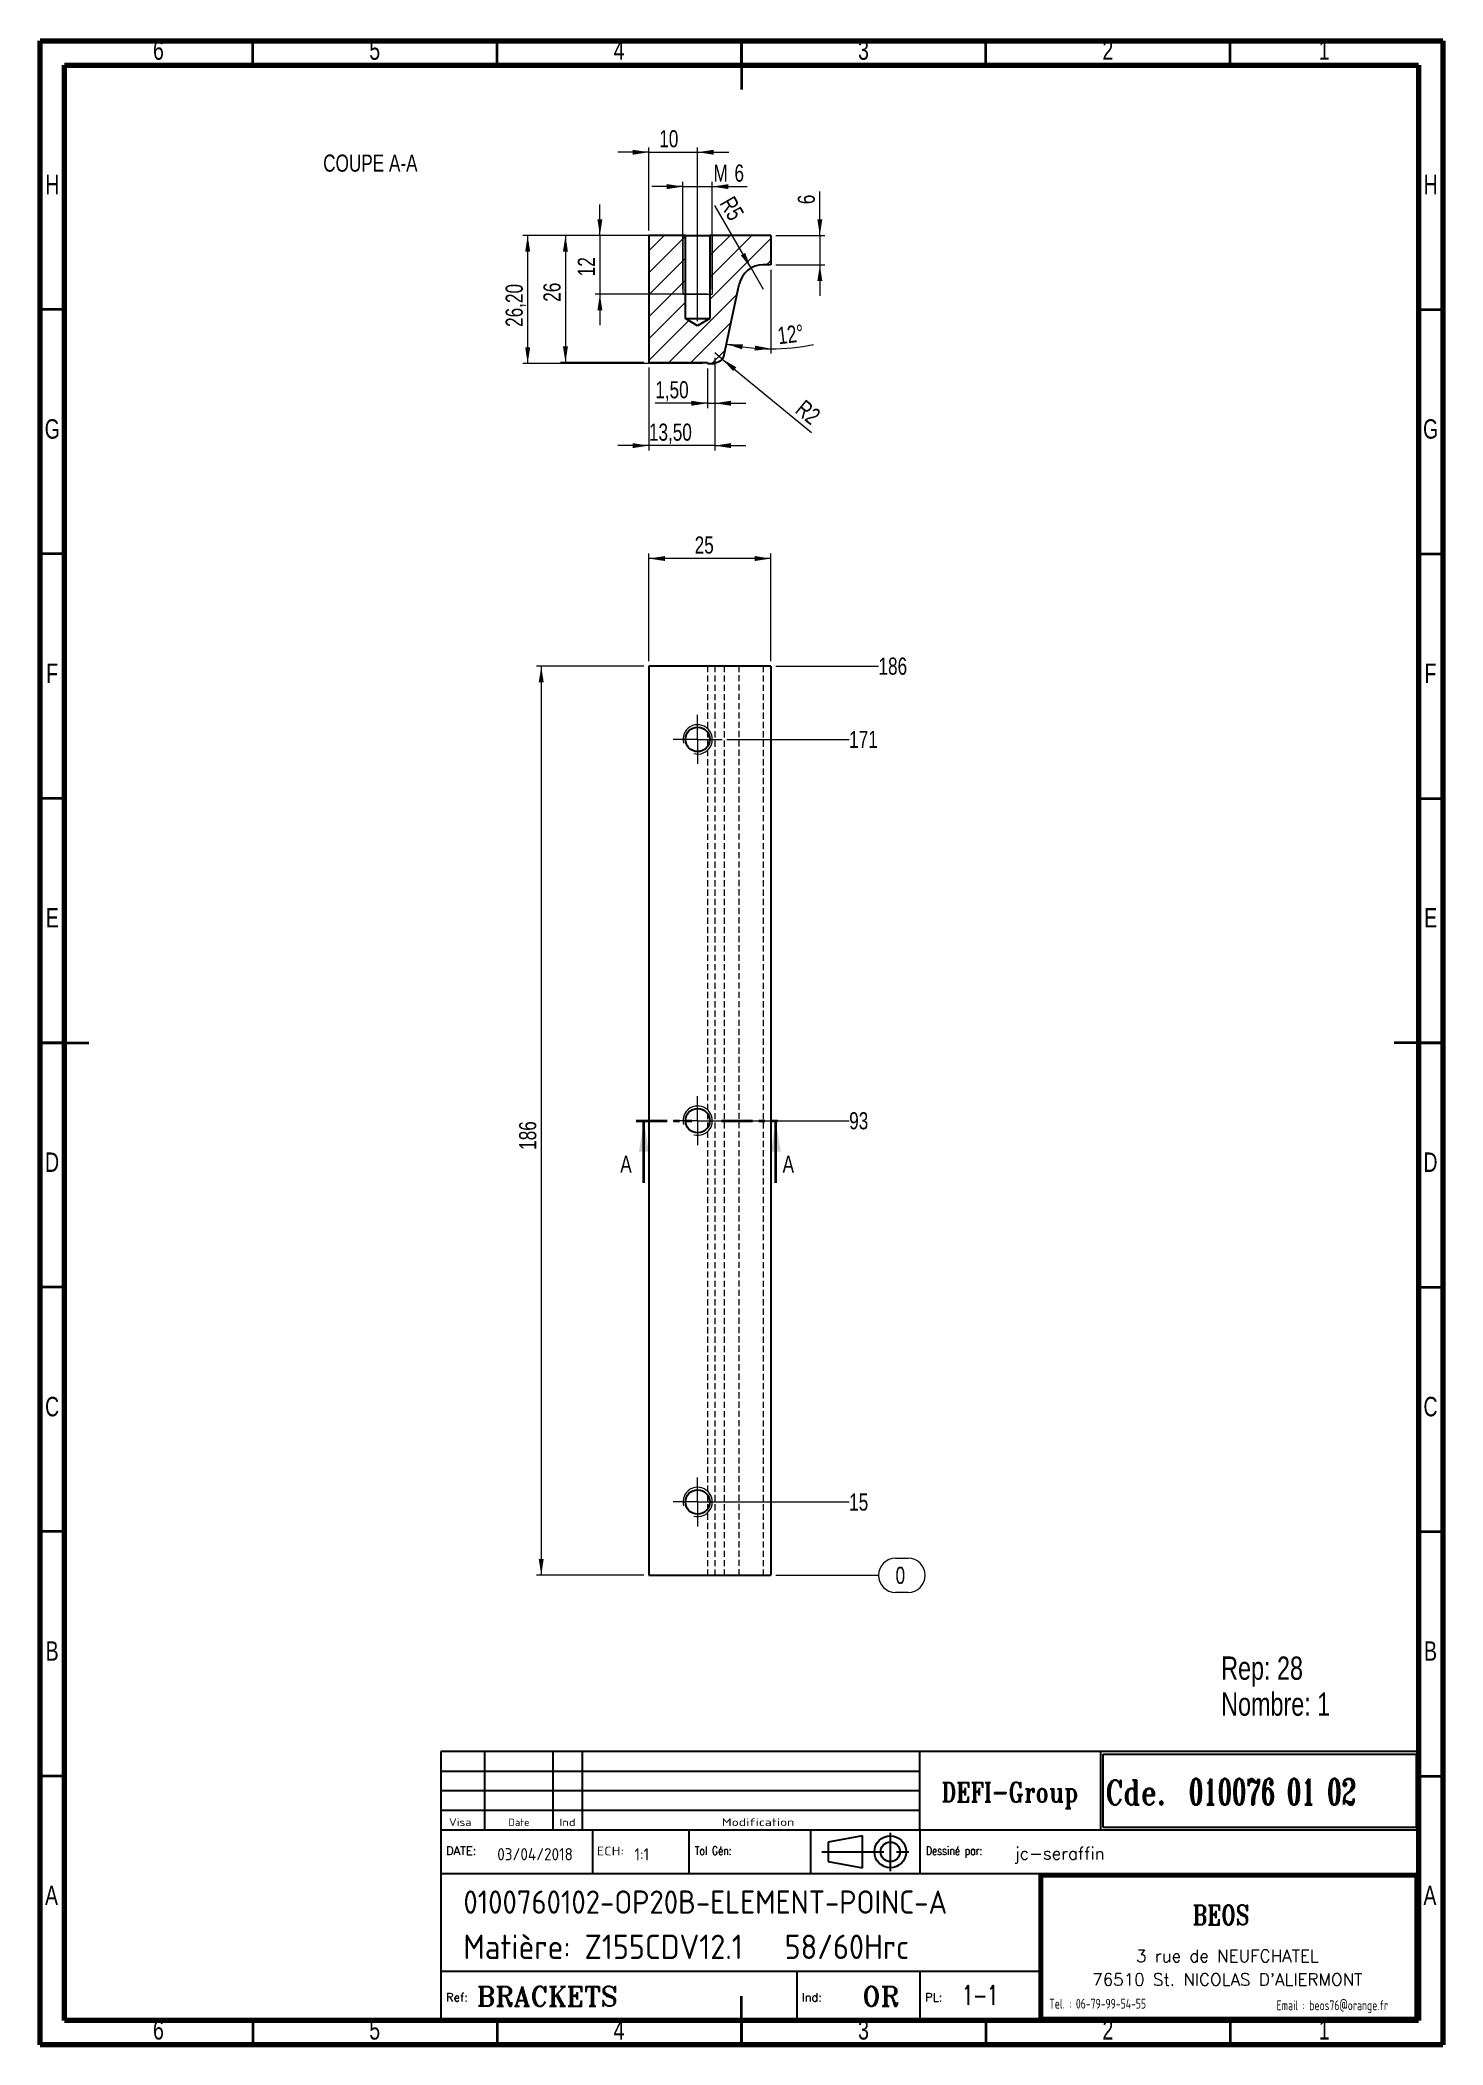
# Model space of a CAD drawing. Header units: millimetres. Extents: x 5 to 292, y 5 to 415.
import ezdxf

# ---------------------------------------------------------------- set-up
doc = ezdxf.new("R2010")
doc.units = ezdxf.units.MM
for name, pattern in [('CENTERX2', [20.32, 12.7, -2.54, 2.54, -2.54]), ('HIDDEN', [1.905, 1.27, -0.635]), ('PHANTOM', [12.7, 6.35, -1.27, 1.27, -1.27, 1.27, -1.27])]:
    doc.linetypes.add(name, pattern=pattern)
doc.layers.add('DIMENSIONS', color=176, linetype='Continuous')
doc.styles.add('SLDTEXTSTYLE0', font='TXT', dxfattribs={"width": 0.75})
doc.styles.add('SLDTEXTSTYLE1', font='ISOCP')
doc.styles.add('SLDTEXTSTYLE10', font='ISOCP', dxfattribs={"width": 1.147311})
doc.styles.add('SLDTEXTSTYLE11', font='ISOCP', dxfattribs={"width": 1.385904})
doc.styles.add('SLDTEXTSTYLE12', font='ISOCP', dxfattribs={"width": 1.246461})
doc.styles.add('SLDTEXTSTYLE13', font='ROMAND')
doc.styles.add('SLDTEXTSTYLE2', font='ROMANT', dxfattribs={"width": 0.8})
doc.styles.add('SLDTEXTSTYLE3', font='ISOCP', dxfattribs={"width": 0.8})
doc.styles.add('SLDTEXTSTYLE4', font='ROMANS', dxfattribs={"width": 0.8})
doc.styles.add('SLDTEXTSTYLE5', font='ROMANT')
doc.styles.add('SLDTEXTSTYLE6', font='ROMANS')
doc.styles.add('SLDTEXTSTYLE7', font='ROMANT', dxfattribs={"width": 0.65})
doc.styles.add('SLDTEXTSTYLE8', font='ISOCP', dxfattribs={"width": 1.446157})
doc.styles.add('SLDTEXTSTYLE9', font='ISOCP', dxfattribs={"width": 1.294402})
doc.dimstyles.new('SLDDIMSTYLE0', dxfattribs={"dimtxt": 3.5, "dimasz": 3.302, "dimexe": 0, "dimexo": 0.0625, "dimgap": 0.875, "dimtad": 0, "dimtih": 1, "dimtoh": 1, "dimdec": 0, "dimrnd": 1e-09, "dimdsep": 46, "dimtxsty": 'SLDTEXTSTYLE0', "dimblk1": 'NONE', "dimblk2": 'NONE', "dimsah": 1, "dimcen": 0.09, "dimadec": 0, "dimazin": 2, "dimtfac": 1, "dimtdec": 0, "dimtofl": 0, "dimtmove": 0, "dimatfit": 3, "dimldrblk": 'NONE', "dimfxl": 1, "dimfrac": 2, "dimtolj": 1, "dimtzin": 12, "dimarcsym": 0})
doc.dimstyles.new('SLDDIMSTYLE1', dxfattribs={"dimtxt": 3.5, "dimasz": 3.302, "dimexe": 0, "dimexo": 0.0625, "dimgap": 0.875, "dimtad": 0, "dimtih": 1, "dimtoh": 1, "dimrnd": 1e-09, "dimzin": 12, "dimdsep": 46, "dimtxsty": 'SLDTEXTSTYLE0', "dimblk1": 'NONE', "dimblk2": 'NONE', "dimsah": 1, "dimcen": 0.09, "dimadec": 0, "dimazin": 3, "dimtfac": 1, "dimtofl": 0, "dimtmove": 0, "dimatfit": 3, "dimldrblk": 'NONE', "dimfxl": 1, "dimfrac": 2, "dimtolj": 1, "dimtzin": 12, "dimarcsym": 0})
doc.dimstyles.new('SLDDIMSTYLE2', dxfattribs={"dimtxt": 3.5, "dimasz": 3.302, "dimexe": 0, "dimexo": 0.0625, "dimgap": 0.875, "dimtad": 1, "dimrnd": 1e-09, "dimzin": 12, "dimdsep": 46, "dimtxsty": 'SLDTEXTSTYLE0', "dimsah": 1, "dimcen": 0.09, "dimadec": 0, "dimazin": 3, "dimtfac": 1, "dimtofl": 0, "dimtmove": 0, "dimatfit": 3, "dimfxl": 1, "dimfrac": 2, "dimtolj": 1, "dimtzin": 12, "dimarcsym": 0})
doc.dimstyles.new('SLDDIMSTYLE3', dxfattribs={"dimtxt": 3.5, "dimasz": 3.302, "dimexe": 0, "dimexo": 0.0625, "dimgap": 0.875, "dimtad": 1, "dimrnd": 1e-09, "dimzin": 12, "dimdsep": 46, "dimtxsty": 'SLDTEXTSTYLE0', "dimsah": 1, "dimcen": 0.09, "dimadec": 0, "dimazin": 3, "dimtfac": 1, "dimtmove": 0, "dimatfit": 0, "dimfxl": 1, "dimfrac": 2, "dimtolj": 1, "dimtzin": 12, "dimarcsym": 0})
doc.dimstyles.new('SLDDIMSTYLE4', dxfattribs={"dimtxt": 3.5, "dimasz": 3.302, "dimexe": 0, "dimexo": 0.0625, "dimgap": 0.875, "dimtad": 1, "dimdec": 4, "dimzin": 12, "dimdsep": 46, "dimtxsty": 'SLDTEXTSTYLE0', "dimsah": 1, "dimcen": 0.09, "dimazin": 3, "dimtfac": 1, "dimtofl": 0, "dimtmove": 0, "dimatfit": 3, "dimfxl": 1, "dimfrac": 2, "dimtolj": 1, "dimtzin": 12, "dimarcsym": 0})
doc.dimstyles.new('SLDDIMSTYLE5', dxfattribs={"dimtxt": 3.5, "dimasz": 3.302, "dimexe": 0, "dimexo": 0.0625, "dimgap": 0.875, "dimtad": 1, "dimrnd": 1e-09, "dimzin": 12, "dimdsep": 46, "dimtxsty": 'SLDTEXTSTYLE0', "dimsah": 1, "dimcen": 0, "dimadec": 0, "dimazin": 3, "dimtfac": 1, "dimtofl": 0, "dimtmove": 0, "dimatfit": 3, "dimfxl": 1, "dimfrac": 2, "dimtolj": 1, "dimtzin": 12, "dimarcsym": 0})

# ---------------------------------------------------------------- blocks, each defined once
blk = doc.blocks.new('SW_NOTE_0')
at = {"color": 0, "linetype": 'Continuous', "lineweight": 0, "char_height": 4.763, "attachment_point": 1, "style": 'SLDTEXTSTYLE0'}
for s, insert in [('Rep: 28', (0, 6.14)), ('Nombre: 1', (0, -1.21))]:
    blk.add_mtext(s, dxfattribs=dict(at, insert=insert))
blk = doc.blocks.new('_D')
at = {"color": 7, "linetype": 'Continuous', "lineweight": 18}
for p, q in [((180.02, 104.55), (182.6, 104.55)), ((155.53, 101.06), (176.53, 101.06)), ((182.6, 97.58), (180.02, 97.58))]:
    blk.add_line(p, q, dxfattribs=at)
for centre, start, end in [((180.02, 101.06), 90, 270), ((182.6, 101.06), 270, 90)]:
    blk.add_arc(centre, 3.49, start, end, dxfattribs=at)
at = {"color": 7, "linetype": 'Continuous', "lineweight": 18, "insert": (180.02, 102.8), "char_height": 3.5, "attachment_point": 1, "style": 'SLDTEXTSTYLE0'}
blk.add_mtext('0', dxfattribs=at)
blk = doc.blocks.new('_None')
blk = doc.blocks.new('_D_1')
at = {"color": 7, "linetype": 'Continuous', "lineweight": 18}
blk.add_line((140.53, 116.06), (170.53, 116.06), dxfattribs=at)
at = {"color": 7, "linetype": 'Continuous', "lineweight": 18, "insert": (170.53, 117.8), "char_height": 3.5, "attachment_point": 1, "style": 'SLDTEXTSTYLE0'}
blk.add_mtext('15', dxfattribs=at)
blk = doc.blocks.new('_D_2')
at = {"color": 7, "linetype": 'Continuous', "lineweight": 18}
blk.add_line((140.53, 194.06), (170.53, 194.06), dxfattribs=at)
at = {"color": 7, "linetype": 'Continuous', "lineweight": 18, "insert": (170.53, 195.8), "char_height": 3.5, "attachment_point": 1, "style": 'SLDTEXTSTYLE0'}
blk.add_mtext('93', dxfattribs=at)
blk = doc.blocks.new('_D_3')
at = {"color": 7, "linetype": 'Continuous', "lineweight": 18}
blk.add_line((145.53, 272.06), (170.53, 272.06), dxfattribs=at)
at = {"color": 7, "linetype": 'Continuous', "lineweight": 18, "insert": (170.53, 273.8), "char_height": 3.5, "attachment_point": 1, "style": 'SLDTEXTSTYLE0'}
blk.add_mtext('171', dxfattribs=at)
blk = doc.blocks.new('_D_4')
at = {"color": 7, "linetype": 'Continuous', "lineweight": 18}
blk.add_line((155.53, 287.06), (176.53, 287.06), dxfattribs=at)
at = {"color": 7, "linetype": 'Continuous', "lineweight": 18, "insert": (176.53, 288.8), "char_height": 3.5, "attachment_point": 1, "style": 'SLDTEXTSTYLE0'}
blk.add_mtext('186', dxfattribs=at)
blk = doc.blocks.new('_D_5')
at = {"color": 7, "linetype": 'Continuous', "lineweight": 18}
for p, q in [((128.53, 287.06), (106.53, 287.06)), ((107.53, 287.06), (107.53, 101.06)), ((128.53, 101.06), (106.53, 101.06))]:
    blk.add_line(p, q, dxfattribs=at)
for points in [[(107.53, 287.06), (107.02, 283.76), (108.03, 283.76)], [(107.53, 101.06), (108.03, 104.37), (107.02, 104.37)]]:
    blk.add_solid(points, dxfattribs=at)
at = {"color": 7, "linetype": 'Continuous', "lineweight": 18, "insert": (103.01, 188.1), "char_height": 3.5, "attachment_point": 1, "rotation": 90, "style": 'SLDTEXTSTYLE0'}
blk.add_mtext('186', dxfattribs=at)
blk = doc.blocks.new('_D_6')
at = {"color": 7, "linetype": 'Continuous', "lineweight": 18}
for p, q in [((129.53, 288.06), (129.53, 310.06)), ((154.53, 309.06), (129.53, 309.06)), ((154.53, 288.06), (154.53, 310.06))]:
    blk.add_line(p, q, dxfattribs=at)
for points in [[(129.53, 309.06), (132.83, 308.56), (132.83, 309.57)], [(154.53, 309.06), (151.22, 309.57), (151.22, 308.56)]]:
    blk.add_solid(points, dxfattribs=at)
at = {"color": 7, "linetype": 'Continuous', "lineweight": 18, "insert": (138.92, 313.58), "char_height": 3.5, "attachment_point": 1, "style": 'SLDTEXTSTYLE0'}
blk.add_mtext('25', dxfattribs=at)
blk = doc.blocks.new('SW_CENTERMARKSYMBOL_0')
at = {"color": 0, "linetype": 'Continuous', "lineweight": 0}
for p, q in [((0, 2.5), (0, 5)), ((-2.5, 0), (-5, 0)), ((0, 0), (-2.5, 0)), ((0, 0), (0, 2.5)), ((0, 0), (0, -2.5)), ((0, 0), (2.5, 0)), ((2.5, 0), (5, 0)), ((0, -2.5), (0, -5))]:
    blk.add_line(p, q, dxfattribs=at)
blk = doc.blocks.new('SW_CENTERMARKSYMBOL_1')
at = {"color": 0, "linetype": 'Continuous', "lineweight": 0}
for p, q in [((0, 2.5), (0, 5)), ((-2.5, 0), (-5, 0)), ((0, 0), (-2.5, 0)), ((0, 0), (0, 2.5)), ((0, 0), (0, -2.5)), ((0, 0), (2.5, 0)), ((2.5, 0), (5, 0)), ((0, -2.5), (0, -5))]:
    blk.add_line(p, q, dxfattribs=at)
blk = doc.blocks.new('SW_CENTERMARKSYMBOL_2')
at = {"color": 0, "linetype": 'Continuous', "lineweight": 0}
for p, q in [((0, 2.5), (0, 5)), ((-2.5, 0), (-5, 0)), ((0, 0), (-2.5, 0)), ((0, 0), (0, 2.5)), ((0, 0), (0, -2.5)), ((0, 0), (2.5, 0)), ((2.5, 0), (5, 0)), ((0, -2.5), (0, -5))]:
    blk.add_line(p, q, dxfattribs=at)
blk = doc.blocks.new('_D_7')
at = {"color": 7, "linetype": 'Continuous', "lineweight": 18}
for p, q in [((136.53, 364.15), (136.53, 386.15)), ((142.53, 364.15), (142.53, 386.15)), ((136.53, 385.15), (130.18, 385.15)), ((136.53, 385.15), (142.53, 385.15)), ((142.53, 385.15), (149.64, 385.15))]:
    blk.add_line(p, q, dxfattribs=at)
for points in [[(136.53, 385.15), (133.22, 385.66), (133.22, 384.64)], [(142.53, 385.15), (145.83, 384.64), (145.83, 385.66)]]:
    blk.add_solid(points, dxfattribs=at)
at = {"color": 7, "linetype": 'Continuous', "lineweight": 18, "char_height": 3.5, "attachment_point": 1, "style": 'SLDTEXTSTYLE0'}
for s, insert in [('M', (142.77, 389.66)), ('6', (147.06, 389.66))]:
    blk.add_mtext(s, dxfattribs=dict(at, insert=insert))
blk = doc.blocks.new('_D_8')
at = {"color": 7, "linetype": 'Continuous', "lineweight": 18}
for p, q in [((164.53, 375.15), (164.53, 384.14)), ((155.53, 375.15), (165.53, 375.15)), ((164.53, 375.15), (164.53, 369.15)), ((155.53, 369.15), (165.53, 369.15)), ((164.53, 369.15), (164.53, 362.8))]:
    blk.add_line(p, q, dxfattribs=at)
for points in [[(164.53, 375.15), (165.03, 378.45), (164.02, 378.45)], [(164.53, 369.15), (164.02, 365.85), (165.03, 365.85)]]:
    blk.add_solid(points, dxfattribs=at)
at = {"color": 7, "linetype": 'Continuous', "lineweight": 18, "insert": (160.01, 381.55), "char_height": 3.5, "attachment_point": 1, "rotation": 90, "style": 'SLDTEXTSTYLE0'}
blk.add_mtext('6', dxfattribs=at)
blk = doc.blocks.new('_D_9')
at = {"color": 7, "linetype": 'Continuous', "lineweight": 18}
for p, q in [((119.53, 375.15), (119.53, 381.5)), ((141.53, 375.15), (118.53, 375.15)), ((119.53, 375.15), (119.53, 363.15)), ((141.53, 363.15), (118.53, 363.15)), ((119.53, 363.15), (119.53, 356.8))]:
    blk.add_line(p, q, dxfattribs=at)
for points in [[(119.53, 375.15), (120.03, 378.45), (119.02, 378.45)], [(119.53, 363.15), (119.02, 359.85), (120.03, 359.85)]]:
    blk.add_solid(points, dxfattribs=at)
at = {"color": 7, "linetype": 'Continuous', "lineweight": 18, "insert": (115.01, 366.81), "char_height": 3.5, "attachment_point": 1, "rotation": 90, "style": 'SLDTEXTSTYLE0'}
blk.add_mtext('12', dxfattribs=at)
blk = doc.blocks.new('_D_10')
at = {"color": 7, "linetype": 'Continuous', "lineweight": 18}
for p, q in [((128.53, 375.15), (111.48, 375.15)), ((112.48, 375.15), (112.48, 349.15)), ((128.53, 349.15), (111.48, 349.15))]:
    blk.add_line(p, q, dxfattribs=at)
for points in [[(112.48, 375.15), (111.97, 371.85), (112.99, 371.85)], [(112.48, 349.15), (112.99, 352.45), (111.97, 352.45)]]:
    blk.add_solid(points, dxfattribs=at)
at = {"color": 7, "linetype": 'Continuous', "lineweight": 18, "insert": (107.97, 361.59), "char_height": 3.5, "attachment_point": 1, "rotation": 90, "style": 'SLDTEXTSTYLE0'}
blk.add_mtext('26', dxfattribs=at)
blk = doc.blocks.new('_D_11')
at = {"color": 7, "linetype": 'Continuous', "lineweight": 18}
for p, q in [((128.53, 375.15), (103.75, 375.15)), ((104.75, 375.15), (104.75, 348.95)), ((140.53, 348.95), (103.75, 348.95))]:
    blk.add_line(p, q, dxfattribs=at)
for points in [[(104.75, 375.15), (104.25, 371.85), (105.26, 371.85)], [(104.75, 348.95), (105.26, 352.25), (104.25, 352.25)]]:
    blk.add_solid(points, dxfattribs=at)
at = {"color": 7, "linetype": 'Continuous', "lineweight": 18, "insert": (100.24, 356.45), "char_height": 3.5, "attachment_point": 1, "rotation": 90, "style": 'SLDTEXTSTYLE0'}
blk.add_mtext('26,20', dxfattribs=at)
blk = doc.blocks.new('_D_12')
at = {"color": 7, "linetype": 'Continuous', "lineweight": 18}
for p, q in [((129.53, 392.18), (123.18, 392.18)), ((129.53, 376.15), (129.53, 393.18)), ((129.53, 392.18), (139.53, 392.18)), ((139.53, 357.65), (139.53, 393.18)), ((139.53, 392.18), (145.88, 392.18))]:
    blk.add_line(p, q, dxfattribs=at)
for points in [[(129.53, 392.18), (126.22, 392.69), (126.22, 391.67)], [(139.53, 392.18), (142.83, 391.67), (142.83, 392.69)]]:
    blk.add_solid(points, dxfattribs=at)
at = {"color": 7, "linetype": 'Continuous', "lineweight": 18, "insert": (131.68, 396.69), "char_height": 3.5, "attachment_point": 1, "style": 'SLDTEXTSTYLE0'}
blk.add_mtext('10', dxfattribs=at)
blk = doc.blocks.new('_D_13')
at = {"color": 7, "linetype": 'Continuous', "lineweight": 18}
blk.add_line((154.53, 368.15), (154.53, 350.98), dxfattribs=at)
for start, end in [(257.9998, 270), (270, 281.4586)]:
    blk.add_arc((154.53, 395.63), 43.65, start, end, dxfattribs=at)
for points in [[(145.45, 352.94), (148.62, 351.87), (148.79, 352.87)], [(154.53, 351.98), (151.25, 352.62), (151.21, 351.6)]]:
    blk.add_solid(points, dxfattribs=at)
at = {"color": 7, "linetype": 'Continuous', "lineweight": 18, "insert": (155.7, 356.36), "char_height": 3.5, "attachment_point": 1, "rotation": 6.8486, "style": 'SLDTEXTSTYLE0'}
blk.add_mtext('12°', dxfattribs=at)
blk = doc.blocks.new('_D_14')
at = {"color": 7, "linetype": 'Continuous', "lineweight": 18}
for q in [(143.03, 351.15), (162.83, 334.86)]:
    blk.add_line((144.57, 349.88), q, dxfattribs=at)
blk.add_solid([(144.57, 349.88), (146.8, 347.39), (147.44, 348.18)], dxfattribs=at)
at = {"color": 7, "linetype": 'Continuous', "lineweight": 18, "insert": (161.5, 341.77), "char_height": 3.5, "attachment_point": 1, "rotation": 320.5418, "style": 'SLDTEXTSTYLE0'}
blk.add_mtext('R2', dxfattribs=at)
blk = doc.blocks.new('_D_15')
at = {"color": 7, "linetype": 'Continuous', "lineweight": 18}
for q in [(143.07, 381.27), (152.95, 364.15)]:
    blk.add_line((150.45, 368.48), q, dxfattribs=at)
blk.add_solid([(150.45, 368.48), (149.24, 371.6), (148.36, 371.09)], dxfattribs=at)
at = {"color": 7, "linetype": 'Continuous', "lineweight": 18, "insert": (146.94, 383.5), "char_height": 3.5, "attachment_point": 1, "rotation": 300, "style": 'SLDTEXTSTYLE0'}
blk.add_mtext('R5', dxfattribs=at)
blk = doc.blocks.new('_D_16')
at = {"color": 7, "linetype": 'Continuous', "lineweight": 18}
for p, q in [((141.53, 347.95), (141.53, 339.83)), ((143.03, 347.95), (143.03, 339.83)), ((141.53, 340.83), (130.86, 340.83)), ((141.53, 340.83), (143.03, 340.83)), ((143.03, 340.83), (149.38, 340.83))]:
    blk.add_line(p, q, dxfattribs=at)
for points in [[(141.53, 340.83), (138.23, 341.34), (138.23, 340.32)], [(143.03, 340.83), (146.33, 340.32), (146.33, 341.34)]]:
    blk.add_solid(points, dxfattribs=at)
at = {"color": 7, "linetype": 'Continuous', "lineweight": 18, "insert": (130.86, 345.34), "char_height": 3.5, "attachment_point": 1, "style": 'SLDTEXTSTYLE0'}
blk.add_mtext('1,50', dxfattribs=at)
blk = doc.blocks.new('_D_17')
at = {"color": 7, "linetype": 'Continuous', "lineweight": 18}
for p, q in [((143.03, 350.15), (143.03, 331.16)), ((129.53, 348.15), (129.53, 331.16)), ((129.53, 332.16), (123.18, 332.16)), ((143.03, 332.16), (129.53, 332.16)), ((143.03, 332.16), (149.38, 332.16))]:
    blk.add_line(p, q, dxfattribs=at)
for points in [[(129.53, 332.16), (126.22, 332.67), (126.22, 331.66)], [(143.03, 332.16), (146.33, 331.66), (146.33, 332.67)]]:
    blk.add_solid(points, dxfattribs=at)
at = {"color": 7, "linetype": 'Continuous', "lineweight": 18, "insert": (129.56, 336.67), "char_height": 3.5, "attachment_point": 1, "style": 'SLDTEXTSTYLE0'}
blk.add_mtext('13,50', dxfattribs=at)

msp = doc.modelspace()

# ---------------------------------------------------------------- hatches: boundary and pattern name
at = {"linetype": 'Continuous', "lineweight": 18}
h = msp.add_hatch(dxfattribs=at)
h.set_pattern_fill('ANSI31', style=0)
edge = h.paths.add_edge_path(flags=0)
edge.add_line((142.02673, 375.15232), (142.02673, 358.15232))
edge.add_line((142.02673, 358.15232), (139.52673, 356.65017))
edge.add_line((139.52673, 356.65017), (137.02673, 358.15232))
edge.add_line((137.02673, 358.15232), (137.02673, 375.15232))
edge.add_line((137.02673, 375.15232), (129.52673, 375.15232))
edge.add_line((129.52673, 375.15232), (129.52673, 349.15232))
edge.add_line((129.52673, 349.15232), (141.52754, 349.15232))
edge.add_line((141.52754, 349.15232), (141.52754, 348.95232))
edge.add_line((141.52754, 348.95232), (143.02754, 348.95232))
edge.add_line((143.02754, 348.95232), (143.02754, 349.15232))
edge.add_arc((143.02754, 351.15232), 2, 270, 347.9998444)
edge.add_line((144.98384, 350.73649), (148.05647, 365.19189))
edge.add_arc((152.9472, 364.15232), 5, 90, 167.9998444, ccw=False)
edge.add_line((152.9472, 369.15232), (154.52673, 369.15232))
edge.add_line((154.52673, 369.15232), (154.52673, 375.15232))
edge.add_line((154.52673, 375.15232), (142.02673, 375.15232))

# ---------------------------------------------------------------- linework, layer by layer
at = {"color": 7, "linetype": 'Continuous', "lineweight": 70}
for p, q in [((5, 5), (5, 415)), ((5, 415), (292, 415)), ((292, 415), (292, 5)), ((10, 10), (10, 410)), ((10, 410), (287, 410)), ((287, 410), (287, 10)), ((287, 10), (10, 10)), ((292, 5), (5, 5))]:
    msp.add_line(p, q, dxfattribs=at)
at = {"color": 7, "linetype": 'Continuous', "lineweight": 35}
for p, q in [((48.5, 410), (48.5, 415)), ((98.5, 410), (98.5, 415)), ((148.5, 415.001), (148.5, 404.999)), ((148.5, 410), (148.5, 415)), ((198.5, 410), (198.5, 415)), ((248.5, 410), (248.5, 415)), ((10, 360), (5, 360)), ((287, 360), (292, 360)), ((10, 310), (5, 310)), ((287, 310), (292, 310)), ((10, 260), (5, 260)), ((287, 260), (292, 260)), ((4.999, 210), (15.001, 210)), ((10, 210), (5, 210)), ((292.001, 210), (281.999, 210)), ((287, 210), (292, 210)), ((128.52673, 181.36489), (128.52673, 194.06489)), ((155.52673, 181.36489), (155.52673, 194.06489)), ((10, 160), (5, 160)), ((287, 160), (292, 160)), ((10, 110), (5, 110)), ((287, 110), (292, 110)), ((10, 60), (5, 60)), ((287, 60), (292, 60)), ((148.5, 4.999), (148.5, 15.001)), ((48.5, 10), (48.5, 5)), ((98.5, 10), (98.5, 5)), ((148.5, 10), (148.5, 5)), ((198.5, 10), (198.5, 5)), ((248.5, 10), (248.5, 5))]:
    msp.add_line(p, q, dxfattribs=at)
at = {"color": 7, "linetype": 'Continuous', "lineweight": 25}
for p, q in [((137.02673, 375.15232), (129.52673, 375.15232)), ((129.52673, 375.15232), (129.52673, 349.15232)), ((137.02673, 358.15232), (137.02673, 375.15232)), ((137.02673, 375.15232), (142.02673, 375.15232)), ((154.52673, 375.15232), (142.02673, 375.15232)), ((142.02673, 375.15232), (142.02673, 358.15232)), ((154.52673, 375.15232), (154.52673, 369.15232)), ((154.52673, 369.15232), (152.9472, 369.15232)), ((144.98384, 350.73649), (148.05647, 365.19189)), ((139.52673, 356.65017), (137.02673, 358.15232)), ((137.02673, 358.15232), (142.02673, 358.15232)), ((142.02673, 358.15232), (139.52673, 356.65017)), ((129.52673, 349.15232), (141.52754, 349.15232)), ((141.52754, 349.15232), (141.52754, 348.95232)), ((141.52754, 348.95232), (143.02754, 348.95232)), ((143.02754, 348.95232), (143.02754, 349.15232)), ((129.52673, 287.06489), (129.52673, 101.06489)), ((154.52673, 287.06489), (129.52673, 287.06489)), ((154.52673, 287.06489), (154.52673, 101.06489)), ((129.52673, 101.06489), (154.52673, 101.06489))]:
    msp.add_line(p, q, dxfattribs=at)
at = {"color": 7, "linetype": 'Continuous', "lineweight": 18}
for p, q in [((136.52673, 375.15232), (136.52673, 363.15232)), ((142.52673, 375.15232), (142.52673, 363.15232)), ((136.52673, 363.15232), (142.52673, 363.15232))]:
    msp.add_line(p, q, dxfattribs=at)
at = {"color": 7, "linetype": 'HIDDEN', "lineweight": 18}
for p, q in [((141.52754, 287.06489), (141.52754, 101.06489)), ((143.02754, 287.06489), (143.02754, 101.06489)), ((144.98384, 287.06489), (144.98384, 101.06489)), ((148.05647, 101.06489), (148.05647, 287.06489)), ((152.9472, 287.06489), (152.9472, 101.06489))]:
    msp.add_line(p, q, dxfattribs=at)
at = {"color": 7, "linetype": 'PHANTOM', "lineweight": 35}
for p, q in [((126.93923, 194.06489), (139.64558, 194.06489)), ((144.41423, 194.06489), (157.11423, 194.06489))]:
    msp.add_line(p, q, dxfattribs=at)
at = {"color": 7, "linetype": 'Continuous', "lineweight": 25}
for centre in [(139.52673, 272.06489), (139.52673, 194.06489), (139.52673, 116.06489)]:
    msp.add_circle(centre, 2.5, dxfattribs=at)
for centre, radius, start, end in [((152.9472, 364.15232), 5, 90, 167.9998444), ((143.02754, 351.15232), 2, 270, 347.9998444)]:
    msp.add_arc(centre, radius, start, end, dxfattribs=at)
at = {"color": 7, "linetype": 'Continuous', "lineweight": 18}
for centre in [(139.52673, 272.06489), (139.52673, 194.06489), (139.52673, 116.06489)]:
    msp.add_arc(centre, 3, 255, 195, dxfattribs=at)
at = {"color": 7, "linetype": 'Continuous', "lineweight": 35}
for points in [[(128.52673, 194.06489), (127.51073, 187.71489), (129.54273, 187.71489)], [(155.52673, 194.06489), (154.51073, 187.71489), (156.54273, 187.71489)]]:
    msp.add_solid(points, dxfattribs=at)
at = {"layer": 'DIMENSIONS', "color": 3}
for p, q in [((185, 65), (87, 65)), ((96, 49), (96, 65)), ((110, 49), (110, 65)), ((116, 49), (116, 65)), ((87, 61), (185, 61)), ((185, 57), (87, 57)), ((87, 53), (185, 53))]:
    msp.add_line(p, q, dxfattribs=at)
at = {"layer": 'DIMENSIONS', "color": 6}
for p, q in [((87, 65), (87, 10)), ((287, 10), (287, 65)), ((287, 40), (209.38409, 40)), ((209.38409, 40), (209.38409, 10)), ((286.8, 39.8), (209.58409, 39.8)), ((209.58409, 39.8), (209.58409, 10.2)), ((286.6, 39.6), (209.78409, 39.6)), ((209.78409, 39.6), (209.78409, 10.4)), ((286.4, 39.4), (209.98409, 39.4)), ((209.98409, 39.4), (209.98409, 10.6)), ((286.4, 10.6), (286.4, 39.4)), ((286.6, 10.4), (286.6, 39.6)), ((286.8, 10.2), (286.8, 39.8)), ((87, 10), (287, 10)), ((209.58409, 10.2), (286.8, 10.2)), ((209.78409, 10.4), (286.6, 10.4)), ((209.98409, 10.6), (286.4, 10.6))]:
    msp.add_line(p, q, dxfattribs=at)
at = {"layer": 'DIMENSIONS', "color": 1}
for p, q in [((287, 65), (185, 65)), ((185, 49), (185, 65)), ((222, 49), (222, 65)), ((222.5, 49.5), (222.5, 64.5)), ((222.5, 64.5), (286.5, 64.5)), ((286.5, 64.5), (286.5, 49.5)), ((286.5, 49.5), (222.5, 49.5)), ((87, 49), (287, 49)), ((118, 49), (118, 40)), ((137.73069, 49), (137.73069, 40)), ((162.62034, 49), (162.62034, 40)), ((185, 49), (185, 40)), ((209.38409, 40), (87, 40)), ((209.38409, 20), (87, 20)), ((159.79154, 20), (159.79154, 10)), ((185, 20), (185, 10))]:
    msp.add_line(p, q, dxfattribs=at)
at = {"layer": 'DIMENSIONS'}
for p, q in [((222.5, 49.5), (222.5, 64.5)), ((222.5, 64.5), (286.5, 64.5)), ((286.5, 64.5), (286.5, 49.5)), ((286.5, 49.5), (222.5, 49.5))]:
    msp.add_line(p, q, dxfattribs=at)
at = {"layer": 'DIMENSIONS', "color": 7}
for p, q in [((173.24368, 47.75), (166.24368, 46.5)), ((166.24368, 46.5), (166.24368, 42.5)), ((173.24368, 41.25), (173.24368, 47.75)), ((166.24368, 42.5), (173.24368, 41.25))]:
    msp.add_line(p, q, dxfattribs=at)
at = {"layer": 'DIMENSIONS', "color": 3, "linetype": 'CENTERX2'}
for p, q in [((178.93393, 48.34798), (178.93393, 40.51332)), ((164.94646, 44.5), (183.20111, 44.5))]:
    msp.add_line(p, q, dxfattribs=at)
at = {"layer": 'DIMENSIONS', "color": 7}
for radius in [3.25, 2]:
    msp.add_circle((178.93393, 44.5), radius, dxfattribs=at)

# ---------------------------------------------------------------- block references
at = {"color": 7, "linetype": 'Continuous', "lineweight": 0}
for name, p in [('SW_CENTERMARKSYMBOL_2', (139.52673, 272.06489)), ('SW_CENTERMARKSYMBOL_1', (139.52673, 194.06489)), ('SW_CENTERMARKSYMBOL_0', (139.52673, 116.06489)), ('SW_NOTE_0', (246.64031, 78.31496))]:
    msp.add_blockref(name, p, dxfattribs=at)

# ---------------------------------------------------------------- texts
at = {"color": 7, "linetype": 'Continuous', "lineweight": 0, "attachment_point": 2, "style": 'SLDTEXTSTYLE0'}
for s, insert, char_height in [('6', (29.21004, 415.06015), 3.96875), ('5', (73.46004, 415.06015), 3.96875), ('4', (123.46004, 415.06015), 3.96875), ('3', (173.46004, 415.06015), 3.96875), ('2', (223.46004, 415.06015), 3.96875), ('1', (267.71004, 415.06015), 3.96875), ('COUPE A-A', (72.57169, 391.70284), 3.5), ('H', (7.49035, 387.56015), 3.96875), ('H', (289.49035, 387.56015), 3.96875), ('G', (7.48668, 337.56015), 3.96875), ('G', (289.48668, 337.56015), 3.96875), ('F', (7.45774, 287.56015), 3.96875), ('F', (289.45774, 287.56015), 3.96875), ('E', (7.50781, 237.56015), 3.96875), ('E', (289.50781, 237.56015), 3.96875), ('D', (7.45269, 187.56015), 3.96875), ('D', (289.45269, 187.56015), 3.96875), ('C', (7.45866, 137.56015), 3.96875), ('C', (289.45866, 137.56015), 3.96875), ('B', (7.4706, 87.56015), 3.96875), ('B', (289.4706, 87.56015), 3.96875), ('A', (7.33969, 37.56015), 3.96875), ('A', (289.33969, 37.56015), 3.96875), ('6', (29.21004, 10.06015), 3.96875), ('5', (73.46004, 10.06015), 3.96875), ('4', (123.46004, 10.06015), 3.96875), ('3', (173.46004, 10.06015), 3.96875), ('2', (223.46004, 10.06015), 3.96875), ('1', (267.71004, 10.06015), 3.96875)]:
    msp.add_mtext(s, dxfattribs=dict(at, insert=insert, char_height=char_height))
at = {"color": 7, "linetype": 'Continuous', "char_height": 3.5, "attachment_point": 1, "style": 'SLDTEXTSTYLE0'}
for insert in [(123.69525, 186.92066), (156.90715, 186.92066)]:
    msp.add_mtext('A', dxfattribs=dict(at, insert=insert))
at = {"layer": 'DIMENSIONS'}
for s, insert, char_height, attachment_point, style in [('DEFI-Group', (203.4195, 58.70072), 4, 2, 'SLDTEXTSTYLE2'), ('Cde.', (223, 59.12589), 5, 1, 'SLDTEXTSTYLE2'), ('010076 01 02', (240.01903, 59.43984), 5.2916667, 1, 'SLDTEXTSTYLE7'), ('Visa', (88.6551, 51.34751), 1.567052, 1, 'SLDTEXTSTYLE12'), ('Date', (100.82407, 51.28334), 1.492431, 1, 'SLDTEXTSTYLE10'), ('Ind', (111.25446, 51.28334), 1.492431, 1, 'SLDTEXTSTYLE11'), ('Modification', (144.48919, 51.34751), 1.5670523, 1, 'SLDTEXTSTYLE8'), ('DATE:', (88.03411, 45.59841), 1.727675, 1, 'SLDTEXTSTYLE6'), ('03/04/2018', (98.53289, 45.25347), 2.5, 1, 'SLDTEXTSTYLE1'), ('ECH:', (118.91066, 45.55991), 1.814059, 1, 'SLDTEXTSTYLE9'), ('1:1', (126.61977, 45.24035), 2.5, 1, 'SLDTEXTSTYLE1'), ('Tol Gén:', (138.95157, 45.59841), 1.727675, 1, 'SLDTEXTSTYLE4'), ('Dessiné par:', (186.22087, 45.59841), 1.7276752, 1, 'SLDTEXTSTYLE4'), ('jc-seraffin', (204.35515, 45.41997), 2.5, 1, 'SLDTEXTSTYLE5'), ('0100760102-OP20B-ELEMENT-POINC-A', (91.60273, 36.59626), 4.7625, 1, 'SLDTEXTSTYLE1'), ('BEOS', (246.57079, 33.59488), 4, 2, 'SLDTEXTSTYLE2'), ('Matière: Z155CDV12.1   58/60Hrc', (91.60273, 27.56351), 5, 1, 'SLDTEXTSTYLE1'), ('3 rue de NEUFCHATEL', (247.90924, 24.44835), 2.5, 2, 'SLDTEXTSTYLE13'), ('BRACKETS', (94.33673, 16.95138), 4, 1, 'SLDTEXTSTYLE5'), ('OR', (173.19394, 16.95138), 4, 1, 'SLDTEXTSTYLE5'), ('1-1', (193.65089, 17.17305), 4, 1, 'SLDTEXTSTYLE7'), ("76510 St. NICOLAS D'ALIERMONT", (247.90254, 19.62324), 2.5, 2, 'SLDTEXTSTYLE13'), ('Ref:', (88.03411, 15.59841), 1.727675, 1, 'SLDTEXTSTYLE6'), ('Ind:', (160.82565, 15.59841), 1.727675, 1, 'SLDTEXTSTYLE6'), ('PL:', (186.03411, 15.59841), 1.727675, 1, 'SLDTEXTSTYLE6'), ('Tel. : 06-79-99-54-55', (221.36027, 14.42858), 2, 2, 'SLDTEXTSTYLE3'), ('Email : beos76@orange.fr', (269.37248, 14.0972), 2, 2, 'SLDTEXTSTYLE3')]:
    msp.add_mtext(s, dxfattribs=dict(at, insert=insert, char_height=char_height, attachment_point=attachment_point, style=style))

# ---------------------------------------------------------------- dimensions: what is measured, and where the dimension line sits
at = {"color": 7, "linetype": 'Continuous', "lineweight": 18}
for base, p1, p2, dimstyle, picture, middle in [((139.52673, 392.17954), (129.52673, 375.15232), (139.52673, 356.65017), 'SLDDIMSTYLE3', '_D_12', (134.26226, 392.17954)), ((129.52673, 332.16312), (143.02754, 351.15232), (129.52673, 349.15232), 'SLDDIMSTYLE3', '_D_17', (135.38223, 332.16312)), ((143.02754, 340.82848), (141.52754, 348.95232), (143.02754, 348.95232), 'SLDDIMSTYLE3', '_D_16', (135.38223, 340.82848)), ((129.52673, 309.06489), (154.52673, 287.06489), (129.52673, 287.06489), 'SLDDIMSTYLE2', '_D_6', (141.5082, 309.06489))]:
    dim = msp.add_linear_dim(base=base, p1=p1, p2=p2, dimstyle=dimstyle, dxfattribs=at)
    dim.commit()
    dim.dimension.update_dxf_attribs({"geometry": picture, "text_midpoint": middle, "dimtype": 160})
dim = msp.add_linear_dim(base=(142.52673, 385.15232), p1=(136.52673, 363.15232), p2=(142.52673, 363.15232), text='M6<>', dimstyle='SLDDIMSTYLE3', dxfattribs=at)
dim.commit()
dim.dimension.update_dxf_attribs({"geometry": '_D_7', "text_midpoint": (146.20636, 385.15232), "dimtype": 160})
for base, p1, p2, dimstyle, picture, middle in [((119.52673, 363.15232), (142.52673, 375.15232), (142.52673, 363.15232), 'SLDDIMSTYLE3', '_D_9', (119.52673, 369.39541)), ((164.52673, 369.15232), (154.52673, 375.15232), (154.52673, 369.15232), 'SLDDIMSTYLE3', '_D_8', (164.52673, 382.84507)), ((104.75329, 348.95232), (129.52673, 375.15232), (141.52754, 348.95232), 'SLDDIMSTYLE3', '_D_11', (104.75329, 362.26909)), ((112.48183, 349.15232), (129.52673, 375.15232), (129.52673, 349.15232), 'SLDDIMSTYLE2', '_D_10', (112.48183, 364.17613)), ((107.52673, 101.06489), (129.52673, 287.06489), (129.52673, 101.06489), 'SLDDIMSTYLE2', '_D_5', (107.52673, 191.97852))]:
    dim = msp.add_linear_dim(base=base, p1=p1, p2=p2, angle=90, dimstyle=dimstyle, dxfattribs=at)
    dim.commit()
    dim.dimension.update_dxf_attribs({"geometry": picture, "text_midpoint": middle, "dimtype": 160})
for center, mpoint, picture, middle in [((152.9472, 364.15232), (150.4472, 368.48245), '_D_15', (144.31258, 379.10796)), ((143.02754, 351.15232), (144.57172, 349.88129), '_D_14', (160.86048, 336.47385))]:
    dim = msp.add_radius_dim(center=center, mpoint=mpoint, dimstyle='SLDDIMSTYLE5', dxfattribs=at)
    dim.commit()
    dim.dimension.update_dxf_attribs({"geometry": picture, "text_midpoint": middle, "dimtype": 164})
dim = msp.add_angular_dim_2l(base=(149.96432, 352.22381), line1=((154.52673, 375.15232), (154.52673, 369.15232)), line2=((144.98384, 350.73649), (148.05647, 365.19189)), dimstyle='SLDDIMSTYLE4', dxfattribs=at)
dim.commit()
dim.dimension.update_dxf_attribs({"geometry": '_D_13', "text_midpoint": (159.73143, 352.29613), "dimtype": 162})
for feature_location, offset, origin, dimstyle, picture, middle in [((154.52673, 287.06489), (22, 0), (154.52673, 101.06489), 'SLDDIMSTYLE1', '_D_4', (180.4059, 287.06489)), ((144.52673, 272.06489), (26, 0), (154.52673, 101.06489), 'SLDDIMSTYLE1', '_D_3', (174.4059, 272.06489)), ((139.52673, 194.06489), (31, 0), (154.52673, 101.06489), 'SLDDIMSTYLE1', '_D_2', (173.11284, 194.06489)), ((139.52673, 116.06489), (31, 0), (154.52673, 101.06489), 'SLDDIMSTYLE1', '_D_1', (173.11284, 116.06489)), ((154.5267306964, 101.064893168), (22, 0), (154.5267306964, 101.064893168), 'SLDDIMSTYLE0', '_D', (181.3088485996, 101.064893168))]:
    dim = msp.add_ordinate_dim(feature_location=feature_location, offset=offset, dtype=0, origin=origin, dimstyle=dimstyle, dxfattribs=at)
    dim.commit()
    dim.dimension.update_dxf_attribs({"geometry": picture, "text_midpoint": middle})

doc.saveas('drawing.dxf')
